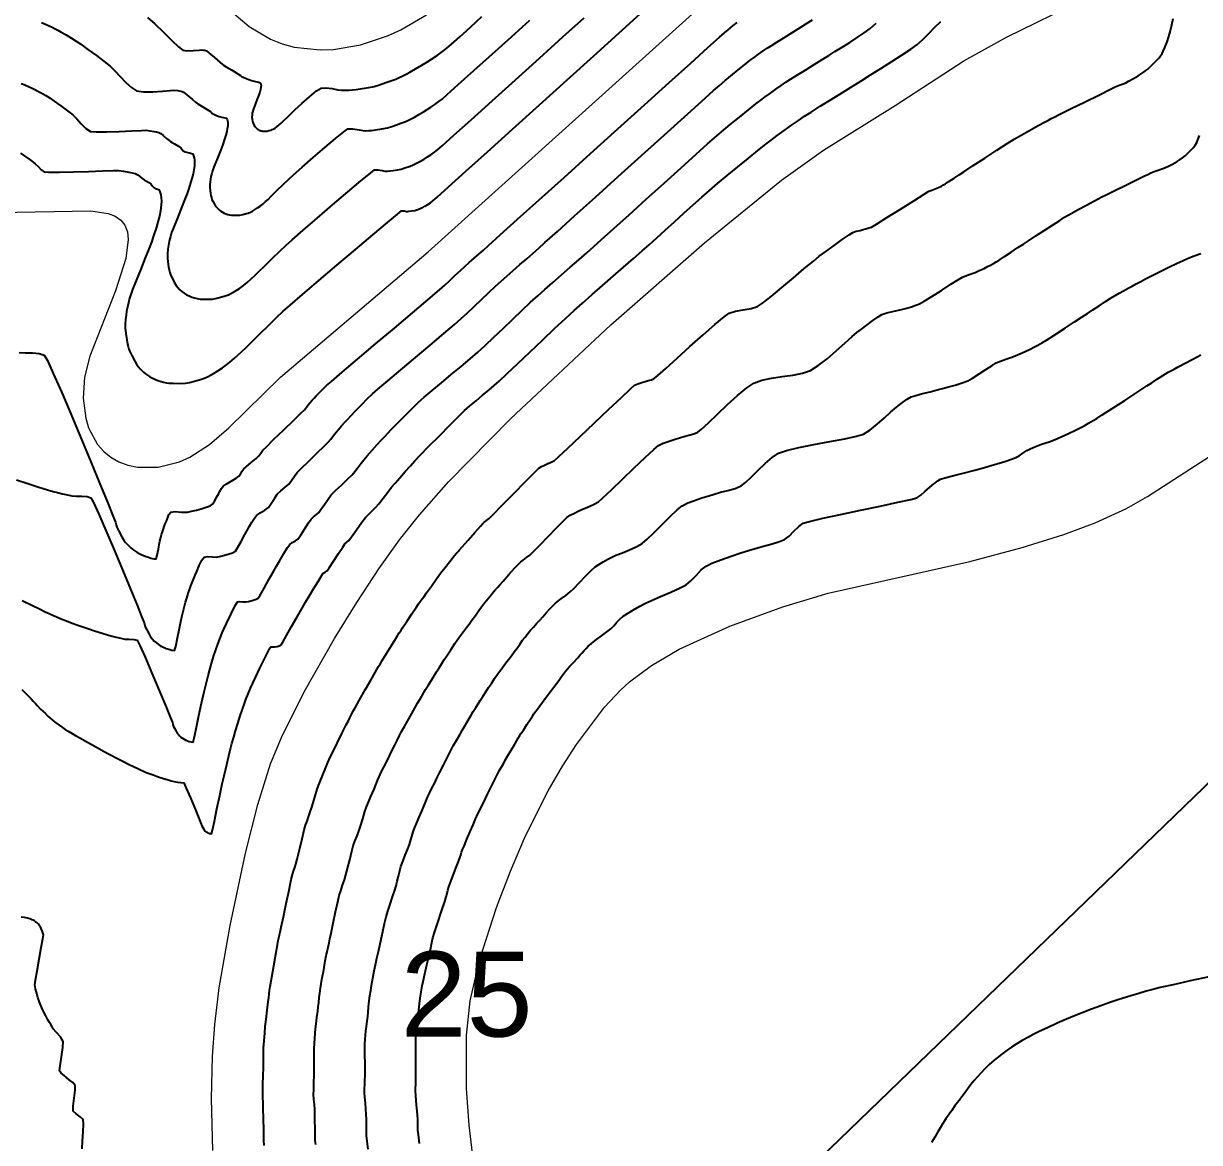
# Model space of a CAD drawing. Extents: x 27 to 849, y 0 to 853.
# Drawn here: x 561.5 to 631.8, y 241.8 to 308.7 of the extents above; entities that cross this region are included whole.
import ezdxf
from ezdxf.enums import TextEntityAlignment as Align

# ---------------------------------------------------------------- set-up
doc = ezdxf.new("R2010")
doc.units = 0
doc.header["$LTSCALE"] = 2
for name, color, linetype in [('Curva 1 m', 5, 'Continuous'), ('Curva Mestra', 1, 'Continuous'), ('TXT - TEXTO 01', 142, 'Continuous')]:
    doc.layers.add(name, color=color, linetype=linetype)
doc.styles.add('ARIAL', font='arial.ttf')

msp = doc.modelspace()

# ---------------------------------------------------------------- linework, layer by layer
at = {"extrusion": (-0.049704, 0.050571, 0.997483), "elevation": -45.882}
msp.add_lwpolyline([(-371.684, 250.552), (-374.359, -58.63), (-849.748, -54.517), (-847.073, 254.665)], close=True, dxfattribs=at)
at = {"layer": 'Curva 1 m', "linetype": 'Continuous', "lineweight": -3}
for points, elevation in [([(561.065, 281.418), (561.683, 281.219), (562.345, 281.01), (562.914, 280.833), (563.252, 280.732), (563.511, 280.664), (563.815, 280.59), (564.118, 280.522), (564.377, 280.473), (564.649, 280.455), (564.972, 280.454), (565.28, 280.433), (565.502, 280.356), (565.664, 280.066), (565.981, 279.373), (566.406, 278.394), (566.893, 277.245), (567.397, 276.04), (567.871, 274.895), (568.27, 273.926), (568.547, 273.248), (568.657, 272.977), (568.708, 272.807), (568.762, 272.638), (568.851, 272.459), (568.987, 272.205), (569.085, 272.036), (569.19, 271.906), (569.303, 271.785), (569.427, 271.676), (569.559, 271.575), (569.701, 271.489), (569.85, 271.411), (570.008, 271.348), (570.171, 271.294), (570.356, 271.236), (570.517, 271.224), (570.589, 271.466), (570.696, 271.985), (570.806, 272.557), (570.886, 272.953), (570.952, 273.229), (571.031, 273.553), (571.11, 273.867), (571.177, 274.116), (571.247, 274.354), (571.335, 274.636), (571.42, 274.901), (571.484, 275.088), (571.562, 275.292), (571.657, 275.523), (571.743, 275.724), (571.84, 275.951), (571.989, 276.297), (572.15, 276.627), (572.284, 276.811), (572.496, 276.845), (572.777, 276.82), (573.023, 276.811), (573.284, 276.862), (573.584, 276.94), (573.784, 276.998), (573.979, 277.068), (574.156, 277.163), (574.282, 277.358), (574.496, 277.74), (574.721, 278.152), (574.882, 278.44), (575.002, 278.651), (575.143, 278.9), (575.286, 279.136), (575.415, 279.304), (575.633, 279.459), (575.906, 279.612), (576.126, 279.765), (576.297, 280.002), (576.482, 280.313), (576.655, 280.568), (576.871, 280.767), (577.134, 280.979), (577.345, 281.169), (577.508, 281.385), (577.681, 281.643), (577.842, 281.862), (578.079, 282.102), (578.521, 282.53), (579.031, 283.021), (579.47, 283.444), (579.701, 283.674), (579.855, 283.862), (580.024, 284.082), (580.174, 284.273), (580.311, 284.434), (580.5, 284.65), (580.7, 284.876), (580.871, 285.064), (581.059, 285.262), (581.358, 285.571), (581.71, 285.931), (582.061, 286.282), (582.356, 286.565), (582.675, 286.844), (583.266, 287.347), (584.042, 288.003), (584.915, 288.74), (585.8, 289.486), (586.61, 290.17), (587.257, 290.72), (587.656, 291.065), (588.019, 291.397), (588.437, 291.789), (588.879, 292.208), (589.315, 292.624), (589.716, 293.003), (590.052, 293.314), (590.381, 293.607), (590.762, 293.942), (591.169, 294.296), (591.577, 294.651), (591.959, 294.984), (592.289, 295.275), (592.664, 295.611), (593.408, 296.282), (594.44, 297.214), (595.677, 298.33), (597.035, 299.556), (598.431, 300.817), (599.784, 302.037), (601.009, 303.142), (602.025, 304.057), (602.747, 304.705), (603.094, 305.013), (603.446, 305.309), (603.877, 305.664), (604.316, 306.022), (604.694, 306.325), (604.94, 306.519), (605.168, 306.689), (605.437, 306.883), (605.708, 307.073), (605.943, 307.234), (606.183, 307.388), (606.537, 307.608), (606.941, 307.858), (607.335, 308.102), (607.656, 308.303), (607.957, 308.49), (608.307, 308.707), (608.671, 308.936)], 33), ([(561.223, 289.037), (561.585, 289.014), (562.016, 289.012), (562.426, 288.984), (562.723, 288.882), (562.907, 288.56), (563.263, 287.791), (563.746, 286.689), (564.311, 285.364), (564.914, 283.93), (565.51, 282.498), (566.054, 281.181), (566.501, 280.092), (566.808, 279.341), (566.929, 279.043), (566.974, 278.899), (567.021, 278.733), (567.069, 278.591), (567.187, 278.353), (567.37, 278.014), (567.5, 277.789), (567.587, 277.677), (567.693, 277.556), (567.791, 277.454), (567.895, 277.36), (568.019, 277.258), (568.131, 277.174), (568.251, 277.099), (568.392, 277.02), (568.519, 276.956), (568.652, 276.9), (568.809, 276.843), (568.948, 276.799), (569.103, 276.749), (569.283, 276.701), (569.41, 276.706), (569.483, 276.917), (569.547, 277.288), (569.594, 277.57), (569.64, 277.761), (569.693, 277.977), (569.739, 278.151), (569.789, 278.317), (569.848, 278.503), (569.893, 278.638), (569.955, 278.798), (570.023, 278.956), (570.083, 279.117), (570.179, 279.345), (570.293, 279.499), (570.543, 279.524), (570.934, 279.501), (571.279, 279.499), (571.527, 279.545), (571.832, 279.619), (572.113, 279.695), (572.292, 279.749), (572.459, 279.806), (572.645, 279.881), (572.788, 279.968), (572.912, 280.148), (573.049, 280.41), (573.152, 280.607), (573.231, 280.749), (573.323, 280.911), (573.418, 281.039), (573.593, 281.162), (573.893, 281.348), (574.193, 281.533), (574.365, 281.653), (574.455, 281.775), (574.544, 281.928), (574.63, 282.055), (574.798, 282.208), (575.092, 282.46), (575.385, 282.709), (575.549, 282.857), (575.675, 283.029), (575.798, 283.203), (576.003, 283.407), (576.459, 283.851), (577.04, 284.415), (577.62, 284.979), (578.075, 285.42), (578.277, 285.62), (578.396, 285.768), (578.513, 285.919), (578.611, 286.033), (578.743, 286.184), (578.862, 286.315), (578.989, 286.448), (579.191, 286.657), (579.415, 286.882), (579.604, 287.065), (579.89, 287.311), (580.541, 287.866), (581.455, 288.641), (582.528, 289.55), (583.657, 290.506), (584.739, 291.422), (585.671, 292.212), (586.349, 292.789), (586.67, 293.065), (586.954, 293.326), (587.282, 293.637), (587.604, 293.942), (587.869, 294.189), (588.126, 294.418), (588.427, 294.681), (588.729, 294.943), (588.987, 295.17), (589.284, 295.437), (589.989, 296.072), (591.027, 297.008), (592.323, 298.177), (593.805, 299.513), (595.397, 300.949), (597.025, 302.418), (598.615, 303.851), (600.093, 305.184), (601.384, 306.347), (602.414, 307.275), (603.108, 307.9), (603.393, 308.155), (603.621, 308.345), (603.896, 308.571), (604.151, 308.777)], 34), ([(561.299, 300.952), (561.504, 300.828), (561.689, 300.697), (561.962, 300.496), (562.183, 300.326), (562.349, 300.159), (562.533, 299.965), (562.711, 299.837), (562.998, 299.822), (563.628, 299.828), (564.463, 299.848), (565.37, 299.874), (566.213, 299.899), (566.855, 299.917), (567.163, 299.921), (567.454, 299.886), (567.782, 299.834), (567.988, 299.793), (568.166, 299.735), (568.325, 299.665), (568.446, 299.567), (568.565, 299.463), (568.702, 299.368), (568.838, 299.279), (568.967, 299.205), (569.091, 299.126), (569.204, 298.989), (569.289, 298.879), (569.357, 298.85), (569.427, 298.824), (569.502, 298.807), (569.573, 298.785), (569.627, 298.656), (569.688, 298.47), (569.716, 298.287), (569.728, 298.094), (569.71, 297.868), (569.669, 297.511), (569.618, 297.196), (569.54, 296.911), (569.408, 296.483), (569.258, 296.021), (569.128, 295.638), (568.992, 295.282), (568.763, 294.705), (568.489, 294.022), (568.221, 293.352), (568.007, 292.811), (567.897, 292.517), (567.828, 292.287), (567.755, 292.015), (567.69, 291.743), (567.644, 291.513), (567.613, 291.282), (567.587, 291.012), (567.57, 290.742), (567.567, 290.514), (567.597, 290.176), (567.651, 289.795), (567.694, 289.548), (567.732, 289.402), (567.783, 289.237), (567.834, 289.096), (567.953, 288.858), (568.135, 288.519), (568.266, 288.294), (568.352, 288.182), (568.459, 288.061), (568.556, 287.959), (568.66, 287.865), (568.784, 287.763), (568.897, 287.679), (569.016, 287.604), (569.158, 287.524), (569.285, 287.46), (569.418, 287.405), (569.575, 287.348), (569.714, 287.304), (569.858, 287.268), (570.026, 287.233), (570.175, 287.21), (570.428, 287.198), (570.818, 287.194), (571.161, 287.21), (571.409, 287.256), (571.714, 287.33), (571.995, 287.406), (572.175, 287.46), (572.336, 287.523), (572.516, 287.602), (572.671, 287.679), (572.838, 287.779), (573.102, 287.944), (573.387, 288.131), (573.618, 288.294), (573.829, 288.464), (574.078, 288.68), (574.326, 288.903), (574.537, 289.096), (574.756, 289.308), (575.134, 289.682), (575.61, 290.154), (576.123, 290.659), (576.612, 291.133), (577.016, 291.512), (577.435, 291.881), (578.174, 292.517), (579.136, 293.339), (580.221, 294.263), (581.332, 295.206), (582.371, 296.086), (583.241, 296.818), (583.844, 297.322), (584.082, 297.512), (584.254, 297.504), (584.391, 297.479), (584.471, 297.481), (584.551, 297.484), (584.689, 297.504), (584.876, 297.538), (585.06, 297.597), (585.199, 297.647), (585.278, 297.683), (585.357, 297.72), (585.489, 297.794), (585.666, 297.899), (585.816, 298), (585.964, 298.109), (586.219, 298.338), (586.9, 298.951), (587.929, 299.878), (589.228, 301.049), (590.721, 302.394), (592.33, 303.845), (593.978, 305.332), (595.588, 306.784), (597.083, 308.132), (598.386, 309.307)], 36), ([(561.334, 305.131), (561.551, 305.046), (561.813, 304.936), (561.991, 304.857), (562.168, 304.769), (562.343, 304.676), (562.53, 304.57), (562.816, 304.402), (563.066, 304.247), (563.315, 304.073), (563.704, 303.791), (564.113, 303.486), (564.424, 303.243), (564.666, 303.005), (564.937, 302.71), (565.216, 302.437), (565.479, 302.265), (565.83, 302.227), (566.456, 302.228), (567.211, 302.253), (567.952, 302.289), (568.536, 302.319), (568.818, 302.328), (569.039, 302.302), (569.288, 302.262), (569.437, 302.233), (569.565, 302.19), (569.689, 302.136), (569.827, 302.025), (570.039, 301.844), (570.169, 301.733), (570.271, 301.663), (570.374, 301.595), (570.516, 301.51), (570.744, 301.374), (570.881, 301.287), (570.954, 301.194), (571.029, 301.103), (571.155, 301.047), (571.305, 300.993), (571.464, 300.957), (571.597, 300.914), (571.648, 300.803), (571.683, 300.678), (571.703, 300.543), (571.713, 300.396), (571.7, 300.232), (571.669, 299.961), (571.63, 299.723), (571.572, 299.509), (571.473, 299.188), (571.361, 298.841), (571.263, 298.554), (571.131, 298.211), (570.909, 297.654), (570.661, 297.034), (570.45, 296.503), (570.34, 296.214), (570.27, 295.975), (570.2, 295.699), (570.15, 295.46), (570.12, 295.221), (570.098, 294.948), (570.093, 294.711), (570.115, 294.458), (570.155, 294.172), (570.188, 293.986), (570.234, 293.815), (570.293, 293.648), (570.382, 293.469), (570.519, 293.215), (570.617, 293.046), (570.721, 292.916), (570.835, 292.795), (570.959, 292.686), (571.09, 292.585), (571.232, 292.498), (571.381, 292.421), (571.539, 292.358), (571.703, 292.304), (571.874, 292.263), (572.049, 292.233), (572.239, 292.224), (572.531, 292.221), (572.788, 292.233), (573.049, 292.285), (573.349, 292.362), (573.548, 292.421), (573.737, 292.497), (573.92, 292.585), (574.107, 292.697), (574.388, 292.878), (574.631, 293.046), (574.849, 293.226), (575.102, 293.448), (575.32, 293.648), (575.533, 293.855), (575.905, 294.223), (576.355, 294.669), (576.807, 295.109), (577.179, 295.46), (577.547, 295.785), (578.202, 296.353), (579.042, 297.077), (579.966, 297.868), (580.873, 298.639), (581.661, 299.304), (582.23, 299.773), (582.479, 299.96), (582.685, 299.963), (582.932, 299.922), (583.096, 299.893), (583.256, 299.894), (583.416, 299.904), (583.583, 299.926), (583.841, 299.966), (584.066, 300.011), (584.29, 300.078), (584.544, 300.166), (584.712, 300.229), (584.872, 300.299), (585.028, 300.376), (585.19, 300.464), (585.433, 300.604), (585.646, 300.732), (585.838, 300.86), (586.056, 301.013), (586.242, 301.154), (586.523, 301.404), (587.221, 302.031), (588.244, 302.953), (589.5, 304.085), (590.896, 305.345), (592.341, 306.648), (593.74, 307.911), (595.003, 309.051)], 37), ([(561.375, 268.896), (561.754, 268.514), (561.936, 268.329), (562.056, 268.197), (562.191, 268.044), (562.311, 267.913), (562.505, 267.721), (562.768, 267.465), (562.937, 267.303), (563.065, 267.189), (563.195, 267.077), (563.334, 266.964), (563.477, 266.852), (563.611, 266.756), (563.805, 266.621), (563.978, 266.504), (564.161, 266.391), (564.39, 266.253), (564.593, 266.134), (564.845, 265.993), (565.309, 265.735), (565.843, 265.439), (566.306, 265.183), (566.559, 265.044), (566.758, 264.938), (566.986, 264.818), (567.186, 264.715), (567.415, 264.6), (567.762, 264.428), (568.104, 264.26), (568.311, 264.159), (568.47, 264.085), (568.651, 264.004), (568.811, 263.935), (568.996, 263.864), (569.23, 263.779), (569.436, 263.706), (569.716, 263.615), (570.078, 263.501), (570.311, 263.429), (570.499, 263.382), (570.686, 263.343), (570.885, 263.337), (571.061, 263.304), (571.197, 263.03), (571.461, 262.419), (571.761, 261.7), (572.009, 261.099), (572.113, 260.844), (572.13, 260.788), (572.148, 260.732), (572.201, 260.63), (572.256, 260.531), (572.292, 260.489), (572.328, 260.447), (572.371, 260.412), (572.414, 260.377), (572.462, 260.35), (572.511, 260.323), (572.564, 260.303), (572.618, 260.284), (572.677, 260.269), (572.733, 260.26), (572.78, 260.475), (572.895, 261.02), (573.051, 261.758), (573.217, 262.546), (573.367, 263.247), (573.471, 263.719), (573.572, 264.149), (573.695, 264.655), (573.825, 265.179), (573.948, 265.661), (574.052, 266.044), (574.16, 266.414), (574.296, 266.856), (574.439, 267.307), (574.569, 267.705), (574.667, 267.989), (574.779, 268.286), (574.916, 268.629), (575.058, 268.969), (575.185, 269.26), (575.352, 269.612), (575.621, 270.163), (575.914, 270.756), (576.114, 271.154), (576.219, 271.355), (576.258, 271.424), (576.266, 271.435), (576.28, 271.44), (576.326, 271.443), (576.415, 271.438), (576.513, 271.435), (576.652, 271.466), (576.766, 271.497), (576.829, 271.523), (576.89, 271.552), (576.982, 271.712), (577.21, 272.115), (577.517, 272.658), (577.846, 273.239), (578.141, 273.756), (578.343, 274.107), (578.556, 274.461), (578.825, 274.904), (579.095, 275.342), (579.308, 275.684), (579.409, 275.836), (579.527, 275.913), (579.646, 275.989), (579.769, 276.168), (580.024, 276.557), (580.324, 277.018), (580.58, 277.41), (580.705, 277.594), (580.819, 277.694), (580.935, 277.794), (581.09, 278.009), (581.395, 278.442), (581.719, 278.897), (581.931, 279.179), (582.124, 279.375), (582.355, 279.59), (582.55, 279.784), (582.726, 279.999), (582.983, 280.33), (583.26, 280.687), (583.496, 280.982), (583.705, 281.227), (583.989, 281.555), (584.309, 281.919), (584.623, 282.271), (584.89, 282.564), (585.211, 282.899), (585.729, 283.431), (586.348, 284.061), (586.973, 284.692), (587.509, 285.226), (587.859, 285.565), (588.172, 285.842), (588.544, 286.156), (588.935, 286.48), (589.309, 286.791), (589.626, 287.065), (589.916, 287.332), (590.404, 287.791), (591.035, 288.388), (591.755, 289.068), (592.508, 289.78), (593.24, 290.468), (593.895, 291.08), (594.419, 291.562), (594.909, 292.001), (595.478, 292.504), (596.096, 293.045), (596.735, 293.601), (597.363, 294.148), (597.952, 294.66), (598.472, 295.114), (598.894, 295.485), (599.346, 295.892), (599.861, 296.359), (600.413, 296.863), (600.977, 297.377), (601.529, 297.877), (602.043, 298.336), (602.495, 298.731), (602.976, 299.137), (603.557, 299.62), (604.189, 300.138), (604.819, 300.65), (605.396, 301.115), (605.869, 301.493), (606.187, 301.742), (606.544, 302.008), (606.961, 302.312), (607.401, 302.626), (607.825, 302.922), (608.193, 303.172), (608.575, 303.418), (609.128, 303.764), (609.78, 304.167), (610.461, 304.588), (611.098, 304.982), (611.619, 305.31), (612.133, 305.635), (612.751, 306.024), (613.404, 306.438), (614.025, 306.838), (614.548, 307.186), (614.905, 307.443), (615.232, 307.732), (615.594, 308.092), (615.968, 308.473), (616.33, 308.825)], 31), ([(561.393, 274.221), (561.973, 273.935), (562.479, 273.687), (562.782, 273.54), (563.011, 273.433), (563.279, 273.31), (563.549, 273.19), (563.782, 273.091), (564.044, 272.99), (564.382, 272.864), (564.733, 272.739), (565.032, 272.634), (565.324, 272.538), (565.736, 272.406), (566.177, 272.266), (566.556, 272.148), (566.782, 272.081), (567.02, 272.019), (567.293, 271.955), (567.532, 271.908), (567.783, 271.896), (568.069, 271.889), (568.282, 271.83), (568.441, 271.528), (568.757, 270.817), (569.163, 269.864), (569.595, 268.832), (569.986, 267.886), (570.271, 267.191), (570.385, 266.911), (570.419, 266.797), (570.455, 266.685), (570.514, 266.57), (570.609, 266.393), (570.671, 266.284), (570.741, 266.198), (570.816, 266.116), (570.899, 266.044), (570.986, 265.976), (571.082, 265.92), (571.18, 265.867), (571.286, 265.826), (571.395, 265.789), (571.515, 265.755), (571.625, 265.742), (571.683, 265.974), (571.8, 266.528), (571.945, 267.226), (572.082, 267.889), (572.179, 268.336), (572.277, 268.75), (572.395, 269.236), (572.515, 269.708), (572.614, 270.08), (572.72, 270.437), (572.852, 270.86), (572.98, 271.257), (573.076, 271.539), (573.16, 271.761), (573.263, 272.018), (573.369, 272.274), (573.464, 272.492), (573.625, 272.844), (573.876, 273.379), (574.124, 273.878), (574.275, 274.123), (574.416, 274.145), (574.604, 274.129), (574.768, 274.123), (574.945, 274.158), (575.148, 274.211), (575.275, 274.248), (575.404, 274.296), (575.523, 274.357), (575.632, 274.537), (575.865, 274.947), (576.152, 275.459), (576.424, 275.943), (576.613, 276.273), (576.811, 276.608), (577.052, 277.013), (577.273, 277.372), (577.412, 277.57), (577.557, 277.673), (577.739, 277.775), (577.886, 277.877), (578.039, 278.092), (578.282, 278.472), (578.526, 278.856), (578.68, 279.081), (578.822, 279.212), (578.996, 279.352), (579.14, 279.482), (579.271, 279.658), (579.471, 279.949), (579.692, 280.266), (579.887, 280.521), (580.145, 280.786), (580.513, 281.136), (580.877, 281.481), (581.126, 281.729), (581.295, 281.932), (581.484, 282.175), (581.671, 282.42), (581.835, 282.627), (582.041, 282.868), (582.323, 283.193), (582.623, 283.532), (582.88, 283.814), (583.102, 284.048), (583.448, 284.407), (583.87, 284.84), (584.319, 285.295), (584.748, 285.721), (585.107, 286.065), (585.449, 286.368), (585.917, 286.766), (586.468, 287.227), (587.058, 287.719), (587.646, 288.211), (588.187, 288.67), (588.641, 289.065), (589.084, 289.469), (589.602, 289.953), (590.165, 290.486), (590.741, 291.034), (591.299, 291.564), (591.808, 292.043), (592.236, 292.438), (592.652, 292.811), (593.131, 293.232), (593.646, 293.682), (594.175, 294.142), (594.692, 294.591), (595.172, 295.01), (595.591, 295.38), (596.049, 295.79), (596.776, 296.447), (597.693, 297.277), (598.723, 298.209), (599.786, 299.17), (600.803, 300.089), (601.697, 300.894), (602.386, 301.513), (602.795, 301.872), (603.223, 302.234), (603.747, 302.667), (604.303, 303.122), (604.833, 303.55), (605.273, 303.902), (605.564, 304.13), (605.831, 304.33), (606.144, 304.558), (606.474, 304.793), (606.792, 305.015), (607.068, 305.203), (607.354, 305.387), (607.769, 305.647), (608.259, 305.95), (608.769, 306.265), (609.246, 306.561), (609.638, 306.806), (610.007, 307.037), (610.434, 307.301), (610.888, 307.583), (611.337, 307.87), (611.752, 308.149), (612.102, 308.406), (612.469, 308.727)], 32), ([(562.555, 308.782), (562.833, 308.662), (563.015, 308.581), (563.185, 308.498), (563.377, 308.399), (563.543, 308.31), (563.732, 308.203), (564.032, 308.029), (564.359, 307.835), (564.627, 307.667), (564.904, 307.474), (565.337, 307.162), (565.837, 306.796), (566.309, 306.44), (566.664, 306.161), (566.951, 305.886), (567.269, 305.541), (567.602, 305.187), (567.934, 304.884), (568.247, 304.694), (568.659, 304.626), (569.214, 304.629), (569.785, 304.67), (570.247, 304.716), (570.473, 304.736), (570.711, 304.704), (570.885, 304.672), (570.971, 304.642), (571.054, 304.608), (571.247, 304.448), (571.584, 304.162), (571.774, 304.003), (571.842, 303.956), (571.91, 303.911), (572.112, 303.789), (572.471, 303.572), (572.671, 303.449), (572.72, 303.387), (572.77, 303.326), (572.859, 303.287), (573.03, 303.219), (573.184, 303.162), (573.344, 303.118), (573.526, 303.072), (573.621, 303.044), (573.653, 302.968), (573.679, 302.886), (573.69, 302.795), (573.698, 302.698), (573.69, 302.595), (573.669, 302.411), (573.643, 302.249), (573.585, 302.041), (573.488, 301.737), (573.398, 301.47), (573.277, 301.158), (573.079, 300.662), (572.887, 300.18), (572.783, 299.91), (572.736, 299.751), (572.689, 299.567), (572.656, 299.408), (572.636, 299.249), (572.622, 299.066), (572.618, 298.908), (572.634, 298.735), (572.662, 298.541), (572.682, 298.425), (572.714, 298.311), (572.752, 298.199), (572.81, 298.084), (572.905, 297.907), (572.967, 297.798), (573.038, 297.713), (573.113, 297.631), (573.196, 297.559), (573.283, 297.491), (573.378, 297.434), (573.477, 297.382), (573.583, 297.341), (573.691, 297.303), (573.805, 297.277), (573.922, 297.257), (574.041, 297.251), (574.239, 297.249), (574.415, 297.257), (574.592, 297.292), (574.795, 297.344), (574.922, 297.382), (575.047, 297.433), (575.17, 297.491), (575.289, 297.563), (575.479, 297.685), (575.643, 297.798), (575.789, 297.918), (575.957, 298.066), (576.103, 298.199), (576.299, 298.391), (576.64, 298.728), (577.022, 299.103), (577.342, 299.408), (577.634, 299.668), (578.154, 300.126), (578.807, 300.698), (579.501, 301.296), (580.139, 301.838), (580.629, 302.237), (580.875, 302.408), (581.184, 302.412), (581.553, 302.35), (581.801, 302.307), (581.954, 302.306), (582.129, 302.312), (582.282, 302.323), (582.534, 302.356), (582.919, 302.417), (583.257, 302.484), (583.498, 302.554), (583.788, 302.652), (584.055, 302.747), (584.225, 302.811), (584.378, 302.877), (584.551, 302.957), (584.7, 303.031), (584.863, 303.12), (585.12, 303.265), (585.398, 303.427), (585.627, 303.566), (585.836, 303.704), (586.079, 303.872), (586.319, 304.044), (586.521, 304.198), (586.817, 304.459), (587.483, 305.058), (588.415, 305.898), (589.509, 306.885), (590.658, 307.924), (591.759, 308.92)], 38), ([(568.905, 309.078), (569.326, 308.697), (569.828, 308.207), (570.331, 307.713), (570.754, 307.317), (571.015, 307.122), (571.293, 307.085), (571.655, 307.097), (571.976, 307.127), (572.128, 307.143), (572.242, 307.127), (572.334, 307.112), (572.419, 307.079), (572.57, 306.952), (572.899, 306.676), (573.227, 306.399), (573.378, 306.272), (573.447, 306.227), (573.606, 306.13), (573.954, 305.919), (574.301, 305.708), (574.46, 305.611), (574.51, 305.55), (574.621, 305.503), (574.853, 305.409), (575.062, 305.331), (575.279, 305.269), (575.525, 305.205), (575.645, 305.173), (575.674, 305.095), (575.684, 305), (575.673, 304.901), (575.656, 304.776), (575.605, 304.605), (575.534, 304.386), (575.441, 304.15), (575.305, 303.809), (575.226, 303.606), (575.191, 303.48), (575.163, 303.355), (575.15, 303.23), (575.143, 303.106), (575.159, 302.971), (575.175, 302.864), (575.192, 302.807), (575.21, 302.751), (575.264, 302.65), (575.318, 302.551), (575.354, 302.508), (575.391, 302.467), (575.433, 302.431), (575.476, 302.397), (575.524, 302.369), (575.573, 302.342), (575.626, 302.322), (575.68, 302.303), (575.737, 302.291), (575.795, 302.28), (575.905, 302.277), (576.042, 302.28), (576.181, 302.311), (576.295, 302.342), (576.358, 302.369), (576.419, 302.397), (576.524, 302.462), (576.656, 302.551), (576.77, 302.646), (576.886, 302.751), (577.033, 302.896), (577.281, 303.141), (577.506, 303.355), (577.727, 303.562), (578.117, 303.925), (578.574, 304.333), (578.993, 304.68), (579.272, 304.855), (579.564, 304.873), (579.934, 304.824), (580.283, 304.757), (580.506, 304.721), (580.71, 304.72), (580.943, 304.728), (581.147, 304.742), (581.374, 304.771), (581.734, 304.824), (582.125, 304.89), (582.448, 304.957), (582.768, 305.051), (583.156, 305.181), (583.512, 305.307), (583.739, 305.393), (583.943, 305.48), (584.173, 305.588), (584.372, 305.687), (584.589, 305.805), (584.931, 305.999), (585.303, 306.214), (585.608, 306.4), (585.886, 306.584), (586.21, 306.807), (586.53, 307.037), (586.799, 307.243), (587.071, 307.479), (587.568, 307.925), (588.204, 308.501), (588.893, 309.126)], 39), ([(575.863, 241.62), (575.855, 241.924), (575.843, 242.529), (575.831, 243.231), (575.82, 243.829), (575.814, 244.12), (575.804, 244.259), (575.791, 244.417), (575.783, 244.556), (575.786, 244.793), (575.797, 245.262), (575.811, 245.812), (575.823, 246.294), (575.828, 246.556), (575.828, 246.759), (575.826, 246.99), (575.828, 247.192), (575.841, 247.446), (575.869, 247.871), (575.903, 248.339), (575.935, 248.728), (575.983, 249.157), (576.051, 249.712), (576.115, 250.212), (576.148, 250.474), (576.168, 250.68), (576.192, 250.887), (576.234, 251.137), (576.327, 251.681), (576.448, 252.372), (576.569, 253.066), (576.665, 253.616), (576.712, 253.876), (576.747, 254.036), (576.789, 254.218), (576.825, 254.377), (576.887, 254.668), (577.019, 255.296), (577.188, 256.094), (577.358, 256.895), (577.495, 257.531), (577.563, 257.836), (577.624, 258.032), (577.7, 258.255), (577.763, 258.451), (577.838, 258.745), (577.977, 259.307), (578.137, 259.954), (578.274, 260.505), (578.344, 260.777), (578.395, 260.916), (578.458, 261.074), (578.512, 261.213), (578.587, 261.449), (578.734, 261.915), (578.904, 262.458), (579.051, 262.923), (579.127, 263.158), (579.182, 263.293), (579.249, 263.445), (579.307, 263.579), (579.387, 263.778), (579.528, 264.131), (579.688, 264.526), (579.826, 264.849), (579.989, 265.19), (580.25, 265.717), (580.538, 266.292), (580.781, 266.774), (580.907, 267.024), (580.991, 267.196), (581.088, 267.393), (581.175, 267.564), (581.306, 267.797), (581.575, 268.272), (581.913, 268.865), (582.248, 269.453), (582.51, 269.912), (582.628, 270.119), (582.714, 270.267), (582.801, 270.414), (582.926, 270.618), (583.185, 271.038), (583.488, 271.53), (583.745, 271.947), (583.867, 272.144), (583.951, 272.272), (584.036, 272.401), (584.154, 272.58), (584.402, 272.958), (584.697, 273.406), (584.956, 273.797), (585.095, 274.005), (585.2, 274.148), (585.324, 274.31), (585.431, 274.452), (585.589, 274.673), (585.87, 275.068), (586.18, 275.501), (586.427, 275.837), (586.672, 276.155), (586.976, 276.54), (587.242, 276.873), (587.373, 277.035), (587.467, 277.138), (587.563, 277.24), (587.722, 277.421), (588.068, 277.813), (588.472, 278.273), (588.81, 278.657), (588.956, 278.822), (589.01, 278.872), (589.065, 278.922), (589.176, 279.003), (589.325, 279.117), (589.561, 279.354), (590.105, 279.906), (590.804, 280.615), (591.503, 281.325), (592.051, 281.878), (592.295, 282.118), (592.457, 282.22), (592.627, 282.31), (592.792, 282.381), (593.032, 282.482), (593.234, 282.586), (593.476, 282.803), (594.024, 283.317), (594.776, 284.027), (595.63, 284.836), (596.484, 285.645), (597.236, 286.355), (597.785, 286.868), (598.028, 287.083), (598.227, 287.174), (598.466, 287.255), (598.66, 287.316), (598.835, 287.363), (599.035, 287.415), (599.201, 287.479), (599.413, 287.659), (599.898, 288.093), (600.567, 288.697), (601.336, 289.39), (602.117, 290.09), (602.825, 290.713), (603.373, 291.177), (603.675, 291.401), (604.051, 291.519), (604.52, 291.594), (604.99, 291.668), (605.37, 291.782), (605.675, 291.99), (606.188, 292.395), (606.829, 292.924), (607.518, 293.502), (608.173, 294.056), (608.715, 294.511), (609.062, 294.792), (609.456, 295.087), (609.949, 295.447), (610.446, 295.803), (610.85, 296.084), (611.068, 296.223), (611.268, 296.289), (611.505, 296.345), (611.693, 296.389), (611.854, 296.434), (612.037, 296.487), (612.193, 296.545), (612.484, 296.72), (613.116, 297.114), (613.917, 297.618), (614.717, 298.12), (615.341, 298.512), (615.619, 298.683), (615.806, 298.754), (615.994, 298.822), (616.197, 298.912), (616.369, 298.994), (616.495, 299.063), (616.619, 299.135), (616.808, 299.257), (617.142, 299.475), (617.44, 299.669), (617.722, 299.854), (618.27, 300.214), (618.964, 300.668), (619.685, 301.138), (620.312, 301.542), (620.725, 301.802), (621.133, 302.038), (621.648, 302.326), (622.163, 302.609), (622.571, 302.831), (622.768, 302.937), (622.94, 303.03), (623.114, 303.121), (623.415, 303.27), (624.096, 303.606), (624.964, 304.033), (625.827, 304.458), (626.493, 304.786), (626.769, 304.922), (626.866, 304.966), (626.964, 305.009), (627.066, 305.043), (627.241, 305.104), (627.393, 305.163), (627.567, 305.258), (627.85, 305.423), (628.134, 305.591), (628.309, 305.699), (628.441, 305.788), (628.589, 305.895), (628.714, 305.993), (628.916, 306.185), (629.199, 306.468), (629.385, 306.666), (629.473, 306.785), (629.564, 306.927), (629.637, 307.055), (629.732, 307.279), (629.864, 307.624), (629.971, 307.934), (630.049, 308.223), (630.148, 308.632), (630.239, 309.014)], 29), ([(578.956, 241.674), (578.932, 241.924), (578.921, 242.208), (578.913, 242.642), (578.907, 243.122), (578.901, 243.543), (578.895, 243.799), (578.875, 244.077), (578.849, 244.394), (578.832, 244.672), (578.834, 244.957), (578.846, 245.383), (578.858, 245.828), (578.866, 246.172), (578.866, 246.471), (578.863, 246.821), (578.861, 247.164), (578.865, 247.445), (578.878, 247.712), (578.898, 248.021), (578.922, 248.331), (578.946, 248.596), (578.979, 248.899), (579.027, 249.284), (579.074, 249.652), (579.105, 249.906), (579.132, 250.169), (579.162, 250.47), (579.193, 250.732), (579.24, 251.024), (579.328, 251.539), (579.432, 252.132), (579.525, 252.659), (579.584, 252.974), (579.633, 253.207), (579.694, 253.476), (579.756, 253.745), (579.809, 253.976), (579.88, 254.317), (580.003, 254.909), (580.146, 255.59), (580.276, 256.198), (580.362, 256.57), (580.449, 256.856), (580.56, 257.186), (580.673, 257.515), (580.763, 257.801), (580.86, 258.179), (580.988, 258.708), (581.112, 259.219), (581.198, 259.545), (581.3, 259.824), (581.427, 260.139), (581.534, 260.417), (581.629, 260.712), (581.764, 261.149), (581.899, 261.585), (581.996, 261.876), (582.106, 262.146), (582.24, 262.45), (582.356, 262.717), (582.441, 262.926), (582.544, 263.185), (582.65, 263.448), (582.745, 263.67), (582.899, 263.99), (583.139, 264.471), (583.385, 264.96), (583.556, 265.301), (583.679, 265.552), (583.821, 265.843), (583.965, 266.134), (584.093, 266.382), (584.256, 266.675), (584.516, 267.134), (584.803, 267.637), (585.049, 268.065), (585.183, 268.298), (585.292, 268.487), (585.417, 268.701), (585.528, 268.889), (585.68, 269.138), (585.93, 269.544), (586.179, 269.947), (586.328, 270.186), (586.434, 270.35), (586.557, 270.537), (586.665, 270.7), (586.803, 270.912), (587.032, 271.262), (587.276, 271.632), (587.459, 271.903), (587.612, 272.112), (587.794, 272.351), (587.976, 272.59), (588.132, 272.797), (588.297, 273.026), (588.502, 273.315), (588.709, 273.605), (588.878, 273.836), (589.053, 274.063), (589.266, 274.334), (589.462, 274.58), (589.588, 274.734), (589.707, 274.866), (589.846, 275.014), (589.968, 275.144), (590.166, 275.369), (590.509, 275.76), (590.843, 276.14), (591.013, 276.331), (591.12, 276.432), (591.231, 276.53), (591.361, 276.626), (591.57, 276.778), (591.751, 276.92), (591.95, 277.118), (592.351, 277.527), (592.853, 278.042), (593.358, 278.558), (593.767, 278.969), (593.978, 279.171), (594.181, 279.305), (594.425, 279.442), (594.642, 279.556), (594.868, 279.654), (595.209, 279.793), (595.571, 279.952), (595.858, 280.107), (596.133, 280.345), (596.646, 280.828), (597.301, 281.458), (598.004, 282.136), (598.661, 282.764), (599.175, 283.245), (599.453, 283.48), (599.737, 283.617), (600.09, 283.746), (600.441, 283.858), (600.717, 283.945), (600.97, 284.016), (601.268, 284.09), (601.561, 284.173), (601.798, 284.27), (602.023, 284.457), (602.436, 284.845), (602.975, 285.36), (603.578, 285.929), (604.184, 286.476), (604.73, 286.929), (605.154, 287.213), (605.626, 287.383), (606.208, 287.503), (606.845, 287.598), (607.483, 287.692), (608.068, 287.809), (608.545, 287.974), (609.004, 288.257), (609.536, 288.668), (610.086, 289.138), (610.602, 289.601), (611.029, 289.988), (611.314, 290.231), (611.591, 290.444), (611.924, 290.696), (612.268, 290.95), (612.581, 291.166), (612.818, 291.304), (613.105, 291.406), (613.457, 291.496), (613.803, 291.573), (614.068, 291.637), (614.302, 291.702), (614.574, 291.778), (614.843, 291.862), (615.068, 291.948), (615.332, 292.101), (615.804, 292.395), (616.376, 292.758), (616.943, 293.12), (617.399, 293.408), (617.638, 293.552), (617.873, 293.647), (618.148, 293.742), (618.388, 293.83), (618.639, 293.94), (618.926, 294.073), (619.138, 294.175), (619.299, 294.262), (619.48, 294.364), (619.638, 294.457), (619.816, 294.572), (620.146, 294.785), (620.55, 295.049), (620.952, 295.312), (621.278, 295.524), (621.585, 295.724), (622.023, 296.012), (622.524, 296.34), (623.023, 296.665), (623.451, 296.941), (623.742, 297.124), (624.125, 297.344), (624.589, 297.603), (625.014, 297.834), (625.274, 297.976), (625.494, 298.094), (625.746, 298.227), (625.967, 298.343), (626.227, 298.472), (626.737, 298.724), (627.369, 299.035), (627.993, 299.343), (628.482, 299.583), (628.708, 299.693), (628.902, 299.782), (629.098, 299.867), (629.325, 299.947), (629.672, 300.066), (629.956, 300.177), (630.201, 300.308), (630.47, 300.47), (630.643, 300.578), (630.798, 300.685), (630.947, 300.799), (631.098, 300.943), (631.311, 301.155), (631.451, 301.303), (631.551, 301.445), (631.639, 301.595), (631.711, 301.763), (631.809, 302.022)], 28), ([(582.096, 241.393), (582.037, 241.873), (582, 242.229), (581.989, 242.517), (581.985, 242.854), (581.983, 243.19), (581.976, 243.479), (581.956, 243.786), (581.925, 244.159), (581.897, 244.518), (581.881, 244.789), (581.882, 245.02), (581.889, 245.288), (581.898, 245.557), (581.904, 245.789), (581.904, 246.07), (581.903, 246.517), (581.901, 247.014), (581.9, 247.446), (581.902, 247.698), (581.915, 247.942), (581.935, 248.221), (581.956, 248.465), (581.986, 248.731), (582.027, 249.054), (582.062, 249.338), (582.088, 249.584), (582.121, 249.922), (582.158, 250.278), (582.194, 250.578), (582.243, 250.894), (582.312, 251.3), (582.387, 251.718), (582.455, 252.072), (582.529, 252.418), (582.62, 252.822), (582.714, 253.227), (582.793, 253.575), (582.87, 253.951), (582.964, 254.42), (583.065, 254.899), (583.162, 255.304), (583.263, 255.641), (583.401, 256.062), (583.548, 256.499), (583.678, 256.884), (583.763, 257.15), (583.832, 257.419), (583.905, 257.733), (583.979, 258.046), (584.053, 258.313), (584.16, 258.61), (584.307, 258.985), (584.454, 259.352), (584.557, 259.622), (584.629, 259.846), (584.709, 260.109), (584.789, 260.371), (584.864, 260.594), (584.979, 260.875), (585.144, 261.257), (585.304, 261.623), (585.405, 261.856), (585.487, 262.059), (585.58, 262.29), (585.665, 262.491), (585.76, 262.691), (585.909, 262.989), (586.07, 263.31), (586.205, 263.579), (586.366, 263.906), (586.593, 264.368), (586.828, 264.842), (587.011, 265.2), (587.183, 265.512), (587.392, 265.879), (587.592, 266.226), (587.737, 266.477), (587.856, 266.683), (587.995, 266.922), (588.135, 267.16), (588.255, 267.363), (588.378, 267.567), (588.524, 267.805), (588.669, 268.038), (588.788, 268.228), (588.948, 268.475), (589.133, 268.754), (589.295, 269), (589.459, 269.252), (589.651, 269.546), (589.824, 269.802), (590.025, 270.074), (590.333, 270.482), (590.639, 270.885), (590.832, 271.142), (590.994, 271.367), (591.177, 271.624), (591.33, 271.835), (591.478, 272.028), (591.649, 272.246), (591.803, 272.434), (591.976, 272.625), (592.188, 272.85), (592.373, 273.049), (592.533, 273.23), (592.746, 273.475), (592.947, 273.704), (593.069, 273.84), (593.171, 273.938), (593.29, 274.046), (593.397, 274.138), (593.596, 274.286), (593.908, 274.513), (594.177, 274.724), (594.383, 274.927), (594.715, 275.272), (595.092, 275.665), (595.434, 276.013), (595.662, 276.224), (595.881, 276.373), (596.148, 276.53), (596.421, 276.678), (596.658, 276.802), (596.91, 276.913), (597.292, 277.069), (597.729, 277.251), (598.15, 277.443), (598.481, 277.628), (598.78, 277.877), (599.197, 278.279), (599.676, 278.758), (600.155, 279.235), (600.575, 279.634), (600.878, 279.876), (601.206, 280.042), (601.616, 280.201), (602.051, 280.347), (602.455, 280.474), (602.773, 280.575), (603.153, 280.681), (603.6, 280.792), (604.04, 280.916), (604.396, 281.062), (604.648, 281.258), (604.995, 281.589), (605.402, 281.993), (605.835, 282.408), (606.256, 282.772), (606.633, 283.024), (607.101, 283.182), (607.844, 283.355), (608.747, 283.534), (609.7, 283.712), (610.588, 283.882), (611.298, 284.035), (611.719, 284.165), (612.099, 284.406), (612.534, 284.754), (612.963, 285.133), (613.326, 285.464), (613.565, 285.671), (613.791, 285.847), (614.055, 286.051), (614.325, 286.244), (614.568, 286.386), (614.836, 286.479), (615.238, 286.587), (615.693, 286.699), (616.121, 286.802), (616.443, 286.885), (616.794, 286.983), (617.202, 287.097), (617.606, 287.222), (617.943, 287.352), (618.238, 287.516), (618.627, 287.763), (619.038, 288.034), (619.404, 288.272), (619.656, 288.421), (619.911, 288.528), (620.215, 288.636), (620.521, 288.741), (620.781, 288.838), (621.053, 288.956), (621.378, 289.104), (621.686, 289.248), (621.906, 289.356), (622.148, 289.486), (622.42, 289.64), (622.656, 289.779), (622.876, 289.92), (623.284, 290.184), (623.796, 290.517), (624.328, 290.865), (624.796, 291.17), (625.117, 291.379), (625.43, 291.584), (625.807, 291.831), (626.192, 292.083), (626.528, 292.301), (626.76, 292.446), (626.993, 292.581), (627.268, 292.734), (627.544, 292.885), (627.781, 293.014), (628.02, 293.142), (628.299, 293.291), (628.579, 293.439), (628.82, 293.564), (629.102, 293.706), (629.539, 293.922), (630.018, 294.158), (630.425, 294.357), (630.648, 294.465), (630.833, 294.551), (631.045, 294.646), (631.233, 294.726), (631.483, 294.817), (631.888, 294.96)], 27), ([(585.161, 241.738), (585.099, 242.258), (585.069, 242.534), (585.063, 242.732), (585.061, 242.96), (585.057, 243.159), (585.035, 243.483), (584.992, 244.044), (584.951, 244.599), (584.931, 244.905), (584.932, 245.064), (584.938, 245.246), (584.942, 245.405), (584.942, 245.711), (584.941, 246.329), (584.94, 247.048), (584.939, 247.659), (584.94, 247.95), (584.951, 248.142), (584.967, 248.334), (584.982, 248.467), (585.002, 248.628), (585.02, 248.771), (585.049, 249.05), (585.102, 249.565), (585.158, 250.097), (585.196, 250.423), (585.233, 250.662), (585.281, 250.933), (585.326, 251.17), (585.383, 251.433), (585.487, 251.895), (585.608, 252.427), (585.714, 252.897), (585.777, 253.174), (585.833, 253.45), (585.897, 253.765), (585.961, 254.039), (586.064, 254.367), (586.257, 254.959), (586.479, 255.633), (586.668, 256.207), (586.762, 256.5), (586.809, 256.685), (586.858, 256.897), (586.908, 257.081), (586.992, 257.309), (587.152, 257.724), (587.337, 258.2), (587.497, 258.61), (587.579, 258.826), (587.628, 258.981), (587.682, 259.158), (587.733, 259.312), (587.823, 259.528), (587.997, 259.935), (588.199, 260.403), (588.37, 260.799), (588.455, 260.995), (588.518, 261.154), (588.584, 261.312), (588.655, 261.458), (588.761, 261.669), (588.854, 261.856), (588.985, 262.12), (589.237, 262.63), (589.531, 263.224), (589.788, 263.74), (589.929, 264.018), (590.042, 264.222), (590.175, 264.454), (590.292, 264.656), (590.431, 264.896), (590.648, 265.267), (590.859, 265.628), (590.982, 265.838), (591.066, 265.976), (591.163, 266.133), (591.249, 266.27), (591.375, 266.464), (591.587, 266.787), (591.799, 267.109), (591.924, 267.299), (592.008, 267.427), (592.103, 267.573), (592.189, 267.7), (592.35, 267.917), (592.674, 268.348), (593.052, 268.849), (593.375, 269.276), (593.533, 269.487), (593.66, 269.664), (593.782, 269.833), (593.899, 269.985), (594.019, 270.133), (594.152, 270.279), (594.388, 270.533), (594.629, 270.792), (594.778, 270.953), (594.888, 271.08), (595.013, 271.225), (595.126, 271.348), (595.256, 271.474), (595.418, 271.621), (595.563, 271.746), (595.747, 271.885), (596.049, 272.105), (596.368, 272.341), (596.603, 272.527), (596.777, 272.698), (596.971, 272.907), (597.166, 273.114), (597.346, 273.277), (597.595, 273.443), (597.956, 273.656), (598.344, 273.872), (598.674, 274.047), (599.032, 274.21), (599.583, 274.446), (600.199, 274.711), (600.749, 274.96), (601.105, 275.149), (601.392, 275.394), (601.702, 275.716), (602.013, 276.036), (602.303, 276.273), (602.651, 276.438), (603.186, 276.643), (603.799, 276.859), (604.383, 277.055), (604.83, 277.204), (605.242, 277.327), (605.741, 277.461), (606.25, 277.599), (606.693, 277.733), (606.994, 277.854), (607.263, 278.062), (607.552, 278.35), (607.841, 278.635), (608.112, 278.835), (608.49, 278.945), (609.277, 279.127), (610.335, 279.357), (611.527, 279.611), (612.716, 279.862), (613.765, 280.087), (614.536, 280.26), (614.893, 280.357), (615.137, 280.518), (615.41, 280.747), (615.656, 280.969), (615.817, 281.11), (615.972, 281.231), (616.152, 281.366), (616.318, 281.467), (616.582, 281.548), (617.107, 281.687), (617.748, 281.851), (618.366, 282.011), (618.818, 282.133), (619.208, 282.246), (619.684, 282.387), (620.163, 282.533), (620.568, 282.663), (620.818, 282.756), (621.02, 282.869), (621.247, 283.02), (621.473, 283.172), (621.674, 283.29), (621.955, 283.404), (622.367, 283.551), (622.808, 283.707), (623.174, 283.847), (623.537, 284.004), (623.97, 284.201), (624.381, 284.393), (624.674, 284.537), (624.909, 284.661), (625.178, 284.812), (625.446, 284.966), (625.674, 285.101), (625.993, 285.305), (626.593, 285.693), (627.331, 286.174), (628.066, 286.654), (628.655, 287.038), (628.956, 287.235), (629.236, 287.418), (629.554, 287.626), (629.777, 287.768), (629.938, 287.861), (630.124, 287.963), (630.288, 288.052), (630.528, 288.181), (630.941, 288.401), (631.374, 288.63), (631.673, 288.786), (631.889, 288.895)], 26), ([(564.988, 241.425), (565.011, 241.896), (565.046, 242.439), (565.069, 242.911), (565.051, 243.169), (564.878, 243.341), (564.625, 243.512), (564.455, 243.684), (564.45, 243.975), (564.505, 244.458), (564.562, 244.938), (564.562, 245.219), (564.427, 245.385), (564.218, 245.552), (564.05, 245.686), (563.904, 245.81), (563.742, 245.954), (563.64, 246.095), (563.664, 246.391), (563.754, 246.932), (563.84, 247.491), (563.853, 247.841), (563.686, 248.117), (563.43, 248.408), (563.262, 248.596), (563.187, 248.714), (563.106, 248.85), (563.036, 248.971), (562.94, 249.14), (562.808, 249.381), (562.697, 249.596), (562.584, 249.856), (562.446, 250.196), (562.344, 250.471), (562.27, 250.708), (562.196, 250.981), (562.158, 251.221), (562.195, 251.509), (562.291, 252.074), (562.417, 252.772), (562.544, 253.457), (562.641, 253.985), (562.679, 254.211), (562.645, 254.336), (562.598, 254.458), (562.538, 254.589), (562.488, 254.692), (562.454, 254.746), (562.418, 254.799), (562.378, 254.849), (562.336, 254.897), (562.289, 254.942), (562.241, 254.985), (562.186, 255.023), (562.13, 255.061), (562.067, 255.092), (562.002, 255.123), (561.933, 255.148), (561.861, 255.173), (561.729, 255.206), (561.549, 255.247), (561.337, 255.282)], 31), ([(632.377, 251.716), (631.244, 251.465), (630.23, 251.239), (629.45, 251.062), (629.019, 250.96), (628.626, 250.852), (628.171, 250.72), (627.696, 250.577), (627.244, 250.435), (626.856, 250.309), (626.437, 250.165), (625.909, 249.977), (625.338, 249.768), (624.79, 249.56), (624.329, 249.378), (623.859, 249.178), (623.294, 248.928), (622.721, 248.668), (622.227, 248.437), (621.898, 248.277), (621.578, 248.105), (621.206, 247.893), (620.848, 247.682), (620.57, 247.507), (620.303, 247.319), (619.987, 247.083), (619.703, 246.864), (619.529, 246.727), (619.387, 246.603), (619.229, 246.459), (619.093, 246.328), (618.954, 246.186), (618.743, 245.963), (618.517, 245.717), (618.334, 245.508), (618.139, 245.261), (617.832, 244.858), (617.489, 244.401), (617.183, 243.988), (616.989, 243.721), (616.828, 243.487), (616.645, 243.211), (616.466, 242.933), (616.314, 242.693), (616.157, 242.436), (615.969, 242.118), (615.78, 241.792)], 24)]:
    msp.add_lwpolyline(points, dxfattribs=dict(at, elevation=elevation))
at = {"layer": 'Curva Mestra', "lineweight": 0}
for points, elevation in [([(559.943, 297.408), (565.508, 297.513), (566.539, 297.354), (566.96, 297.193), (567.301, 296.964), (567.549, 296.655), (567.693, 296.262), (567.742, 295.791), (567.605, 294.669), (566.992, 292.721), (565.454, 288.821), (565.138, 287.565), (565.042, 286.316), (565.201, 285.109), (565.376, 284.544), (565.915, 283.541), (566.278, 283.123), (566.704, 282.773), (567.189, 282.5), (567.725, 282.304), (568.302, 282.187), (569.534, 282.187), (570.801, 282.5), (571.421, 282.773), (572.605, 283.541), (573.754, 284.544), (576.852, 287.565), (585.685, 295.065), (603.693, 311.296)], 35), ([(572.794, 241.315), (572.733, 244.44), (572.79, 246.94), (572.924, 248.859), (573.19, 251.041), (573.841, 254.778), (574.763, 259.101), (575.489, 262.008), (576.258, 264.44), (576.906, 266.028), (578.257, 268.746), (580.074, 271.94), (581.406, 274.101), (582.73, 276.107), (583.975, 277.838), (585.157, 279.336), (586.899, 281.313), (590.611, 285.065), (596.603, 290.687), (602.196, 295.59), (606.811, 299.353), (609.318, 301.141), (613.601, 303.813), (617.707, 306.479), (620.261, 307.899), (624.83, 310.15)], 30), ([(573.783, 309.551), (574.983, 308.542), (576.25, 307.773), (576.941, 307.5), (577.669, 307.303), (579.212, 307.135), (580.012, 307.162), (581.638, 307.43), (583.252, 307.975), (584.043, 308.342), (585.588, 309.233)], 40), ([(588.457, 240.133), (588.138, 242.838), (587.98, 245.021), (587.977, 248.203), (588.197, 250.268), (588.761, 252.773), (589.762, 255.849), (590.602, 258.03), (591.504, 260.133), (592.846, 262.835), (593.709, 264.312), (594.553, 265.598), (596.234, 267.832), (597.183, 268.857), (597.729, 269.355), (599.029, 270.33), (600.69, 271.293), (603.728, 272.67), (606.887, 273.833), (609.591, 274.646), (618.068, 276.549), (621.193, 277.381), (623.693, 278.159), (625.568, 278.855), (627.443, 279.718), (628.693, 280.423), (632.794, 283.09)], 25)]:
    msp.add_lwpolyline(points, dxfattribs=dict(at, elevation=elevation)).dxf.unprotected_set("ltscale", 0)

# ---------------------------------------------------------------- texts
at = {"layer": 'TXT - TEXTO 01', "style": 'ARIAL'}
msp.add_text('25', height=5.08, dxfattribs=at).set_placement((587.979, 246.612, 25), align=Align.BOTTOM_CENTER)

doc.saveas('drawing.dxf')
